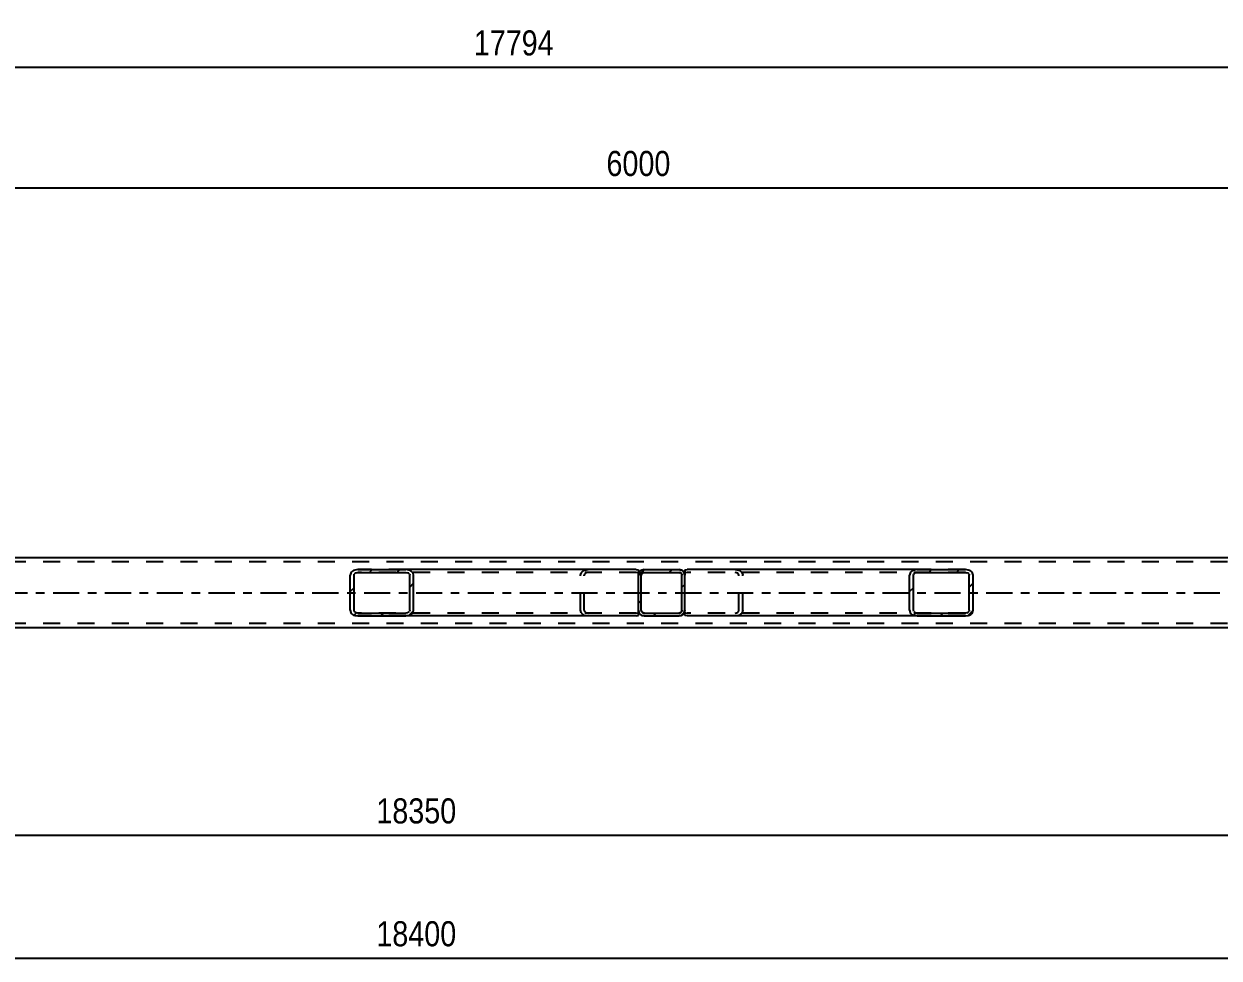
# Model space of a CAD drawing. Header units: millimetres. Extents: x 0 to 1189, y 0 to 841.
# Drawn here: x 444.6 to 581, y 333.8 to 440.4 of the extents above; entities that cross this region are included whole.
import ezdxf

# ---------------------------------------------------------------- set-up
doc = ezdxf.new("R2010")
doc.units = ezdxf.units.MM
doc.linetypes.add('DXK_LINE_DOT2', pattern=[3.9198, 1.9599, -1.9599])
doc.linetypes.add('DXK_LINE_DOT3', pattern=[5.9187, 2.979, -0.9799, 0.9799, -0.9799])
doc.styles.add('Arial Narrow', font='ARIALN.TTF', dxfattribs={"height": 0.2})

# ---------------------------------------------------------------- blocks, each defined once
blk = doc.blocks.new('Part-405118385-3814 - 3654')
at = {"linetype": 'Continuous'}
h = blk.add_hatch(dxfattribs=at)
h.set_pattern_fill('', scale=0.7, style=0, pattern_type=0)
h.set_pattern_definition([(45, (552.416, 372.8938), (-1.57154, 1.57154), [])])
h.paths.add_polyline_path([(552.08, 372.85), (552.42, 372.89), (552.7, 373.03), (552.89, 373.24), (552.96, 373.49), (552.96, 377.49), (552.89, 377.73), (552.7, 377.94), (552.42, 378.08), (552.08, 378.13), (546.59, 378.13), (546.25, 378.08), (545.97, 377.94), (545.78, 377.73), (545.71, 377.49), (545.71, 373.49), (545.78, 373.24), (545.97, 373.03), (546.25, 372.89), (546.59, 372.85)])
h.paths.add_polyline_path([(546.42, 373.19), (546.28, 373.26), (546.18, 373.36), (546.15, 373.49), (546.15, 377.49), (546.18, 377.61), (546.28, 377.71), (546.42, 377.78), (546.59, 377.81), (552.08, 377.81), (552.25, 377.78), (552.39, 377.71), (552.49, 377.61), (552.52, 377.49), (552.52, 373.49), (552.49, 373.36), (552.39, 373.26), (552.25, 373.19), (552.08, 373.17), (546.59, 373.17)])
at = {"color": 2, "linetype": 'Continuous'}
for p, q in [((520.04, 378.09), (520.3, 378.13)), ((520.04, 378.09), (520.04, 377.49)), ((546.59, 378.13), (520.3, 378.13)), ((546.59, 378.13), (546.25, 378.08)), ((546.59, 378.13), (552.08, 378.13)), ((552.42, 378.08), (552.08, 378.13)), ((545.78, 377.73), (545.71, 377.49)), ((545.71, 373.49), (545.71, 377.49)), ((546.15, 377.49), (546.18, 377.61)), ((546.15, 373.49), (546.15, 377.49)), ((546.42, 377.78), (546.59, 377.81)), ((546.59, 377.81), (552.08, 377.81)), ((552.08, 377.81), (552.25, 377.78)), ((552.49, 377.61), (552.52, 377.49)), ((552.52, 373.49), (552.52, 377.49)), ((552.96, 377.49), (552.89, 377.73)), ((552.96, 373.49), (552.96, 377.49)), ((520.04, 372.89), (520.04, 373.49)), ((520.04, 372.88), (520.04, 372.89)), ((520.3, 372.85), (520.04, 372.88)), ((546.59, 372.85), (520.3, 372.85)), ((545.71, 373.49), (545.78, 373.24)), ((546.18, 373.36), (546.15, 373.49)), ((546.25, 372.89), (546.59, 372.85)), ((546.59, 373.17), (546.42, 373.19)), ((546.59, 373.17), (552.08, 373.17)), ((546.59, 372.85), (552.08, 372.85)), ((552.25, 373.19), (552.08, 373.17)), ((552.08, 372.85), (552.42, 372.89)), ((552.52, 373.49), (552.49, 373.36)), ((552.89, 373.24), (552.96, 373.49))]:
    blk.add_line(p, q, dxfattribs=at)
at = {"color": 7, "linetype": 'DXK_LINE_DOT2'}
for p, q in [((520.04, 378.09), (520.04, 377.74)), ((525.79, 378.13), (526.12, 378.08)), ((552.08, 378.13), (546.59, 378.13)), ((520.13, 377.78), (520.04, 377.74)), ((520.04, 373.03), (520.04, 377.49)), ((520.3, 377.81), (520.13, 377.78)), ((552.08, 377.81), (520.3, 377.81)), ((525.95, 377.78), (525.79, 377.81)), ((526.23, 377.49), (526.19, 377.61)), ((526.23, 373.49), (526.23, 377.49)), ((526.6, 377.73), (526.67, 377.49)), ((526.67, 373.49), (526.67, 377.49)), ((520.04, 373.23), (520.13, 373.19)), ((520.13, 373.19), (520.3, 373.17)), ((552.08, 373.17), (520.3, 373.17)), ((525.79, 373.17), (525.95, 373.19)), ((526.12, 372.89), (525.79, 372.85)), ((526.19, 373.36), (526.23, 373.49)), ((526.67, 373.49), (526.6, 373.24)), ((552.08, 372.85), (546.59, 372.85))]:
    blk.add_line(p, q, dxfattribs=at)
for centre, radius, start, end in [((525.92, 377.3), 0.802, 32.4104, 75.4453), ((525.85, 377.39), 0.401, 32.4104, 75.4453), ((525.85, 373.58), 0.401, 284.5547, 327.5896), ((525.92, 373.67), 0.802, 284.5547, 327.5896)]:
    blk.add_arc(centre, radius, start, end, dxfattribs=at)
at = {"color": 2, "linetype": 'Continuous'}
for centre, radius, start, end in [((546.45, 377.3), 0.802, 104.5547, 147.5896), ((552.21, 377.3), 0.802, 32.4104, 75.4453), ((546.52, 377.39), 0.401, 104.5547, 147.5896), ((552.15, 377.39), 0.401, 32.4104, 75.4453), ((546.45, 373.67), 0.802, 212.4104, 255.4453), ((546.52, 373.58), 0.401, 212.4104, 255.4453), ((552.15, 373.58), 0.401, 284.5547, 327.5896), ((552.21, 373.67), 0.802, 284.5547, 327.5896)]:
    blk.add_arc(centre, radius, start, end, dxfattribs=at)
blk = doc.blocks.new('Part-405118385-3772 - 3654')
at = {"linetype": 'Continuous'}
h = blk.add_hatch(dxfattribs=at)
h.set_pattern_fill('', scale=0.7, style=0, pattern_type=0)
h.set_pattern_definition([(45, (519.6432, 372.8938), (-1.57154, 1.57154), [])])
h.paths.add_polyline_path([(519.4, 372.85), (519.64, 372.89), (519.85, 373.03), (519.99, 373.24), (520.04, 373.49), (520.04, 377.49), (519.99, 377.73), (519.85, 377.94), (519.64, 378.08), (519.4, 378.13), (515.4, 378.13), (515.15, 378.08), (514.95, 377.94), (514.81, 377.73), (514.76, 377.49), (514.76, 373.49), (514.81, 373.24), (514.95, 373.03), (515.15, 372.89), (515.4, 372.85)])
h.paths.add_polyline_path([(515.28, 373.19), (515.17, 373.26), (515.1, 373.36), (515.08, 373.49), (515.08, 377.49), (515.1, 377.61), (515.17, 377.71), (515.28, 377.78), (515.4, 377.81), (519.4, 377.81), (519.52, 377.78), (519.62, 377.71), (519.69, 377.61), (519.72, 377.49), (519.72, 373.49), (519.69, 373.36), (519.62, 373.26), (519.52, 373.19), (519.4, 373.17), (515.4, 373.17)])
at = {"color": 7, "linetype": 'DXK_LINE_DOT2'}
for p, q in [((515.15, 378.08), (515.4, 378.13)), ((515.4, 378.13), (519.4, 378.13)), ((519.4, 378.13), (519.64, 378.08)), ((514.76, 377.49), (514.81, 377.73)), ((514.76, 373.49), (514.76, 377.49)), ((515.1, 377.61), (515.08, 377.49)), ((515.08, 373.49), (515.08, 377.49)), ((515.4, 377.81), (515.28, 377.78)), ((515.4, 377.81), (519.4, 377.81)), ((519.52, 377.78), (519.4, 377.81)), ((519.72, 377.49), (519.69, 377.61)), ((519.72, 373.49), (519.72, 377.49)), ((519.99, 377.73), (520.04, 377.49)), ((520.04, 373.49), (520.04, 377.49)), ((514.81, 373.24), (514.76, 373.49)), ((515.08, 373.49), (515.1, 373.36)), ((515.4, 372.85), (515.15, 372.89)), ((515.28, 373.19), (515.4, 373.17)), ((515.4, 373.17), (519.4, 373.17)), ((515.4, 372.85), (519.4, 372.85)), ((519.4, 373.17), (519.52, 373.19)), ((519.64, 372.89), (519.4, 372.85)), ((519.69, 373.36), (519.72, 373.49)), ((520.04, 373.49), (519.99, 373.24))]:
    blk.add_line(p, q, dxfattribs=at)
at = {"color": 2, "linetype": 'Continuous'}
for p, q in [((515.4, 378.13), (515.15, 378.08)), ((515.4, 378.13), (519.4, 378.13)), ((519.64, 378.08), (519.4, 378.13)), ((514.81, 377.73), (514.76, 377.49)), ((514.76, 373.49), (514.76, 377.49)), ((515.08, 377.49), (515.1, 377.61)), ((515.08, 373.49), (515.08, 377.49)), ((515.28, 377.78), (515.4, 377.81)), ((515.4, 377.81), (519.4, 377.81)), ((519.4, 377.81), (519.52, 377.78)), ((519.69, 377.61), (519.72, 377.49)), ((519.72, 373.49), (519.72, 377.49)), ((520.04, 377.49), (519.99, 377.73)), ((520.04, 373.49), (520.04, 377.49)), ((514.76, 373.49), (514.81, 373.24)), ((515.1, 373.36), (515.08, 373.49)), ((515.15, 372.89), (515.4, 372.85)), ((515.4, 373.17), (515.28, 373.19)), ((515.4, 373.17), (519.4, 373.17)), ((515.4, 372.85), (519.4, 372.85)), ((519.52, 373.19), (519.4, 373.17)), ((519.4, 372.85), (519.64, 372.89)), ((519.72, 373.49), (519.69, 373.36)), ((519.99, 373.24), (520.04, 373.49))]:
    blk.add_line(p, q, dxfattribs=at)
at = {"color": 7, "linetype": 'DXK_LINE_DOT2'}
for centre, radius, start, end in [((515.4, 377.49), 0.64, 112.5, 157.5), ((519.4, 377.49), 0.64, 22.5, 67.5), ((515.4, 377.49), 0.32, 112.5, 157.5), ((519.4, 377.49), 0.32, 22.5, 67.5), ((515.4, 373.49), 0.64, 202.5, 247.5), ((515.4, 373.49), 0.32, 202.5, 247.5), ((519.4, 373.49), 0.32, 292.5, 337.5), ((519.4, 373.49), 0.64, 292.5, 337.5)]:
    blk.add_arc(centre, radius, start, end, dxfattribs=at)
at = {"color": 2, "linetype": 'Continuous'}
for centre, radius, start, end in [((515.4, 377.49), 0.64, 112.5, 157.5), ((519.4, 377.49), 0.64, 22.5, 67.5), ((515.4, 377.49), 0.32, 112.5, 157.5), ((519.4, 377.49), 0.32, 22.5, 67.5), ((515.4, 373.49), 0.64, 202.5, 247.5), ((515.4, 373.49), 0.32, 202.5, 247.5), ((519.4, 373.49), 0.32, 292.5, 337.5), ((519.4, 373.49), 0.64, 292.5, 337.5)]:
    blk.add_arc(centre, radius, start, end, dxfattribs=at)
blk = doc.blocks.new('Part-405118385-3779 - 3654')
at = {"color": 2, "linetype": 'Continuous'}
for p, q in [((851.6, 379.49), (127.2, 379.49)), ((635.4, 371.49), (399.4, 371.49))]:
    blk.add_line(p, q, dxfattribs=at)
at = {"color": 7, "linetype": 'DXK_LINE_DOT2'}
for p, q in [((856.4, 379.01), (122.4, 379.01)), ((856.4, 371.97), (122.4, 371.97))]:
    blk.add_line(p, q, dxfattribs=at)
at = {"color": 7, "linetype": 'DXK_LINE_DOT3'}
blk.add_line((122.4, 375.49), (856.4, 375.49), dxfattribs=at)
blk = doc.blocks.new('Part-405118385-3843 - 3654')
at = {"linetype": 'Continuous'}
h = blk.add_hatch(dxfattribs=at)
h.set_pattern_fill('', scale=0.7, style=0, pattern_type=0)
h.set_pattern_definition([(45, (488.544, 372.8938), (-1.57154, 1.57154), [])])
h.paths.add_polyline_path([(488.21, 372.85), (488.54, 372.89), (488.83, 373.03), (489.02, 373.24), (489.09, 373.49), (489.09, 377.49), (489.02, 377.73), (488.83, 377.94), (488.54, 378.08), (488.21, 378.13), (482.72, 378.13), (482.38, 378.08), (482.1, 377.94), (481.91, 377.73), (481.84, 377.49), (481.84, 373.49), (481.91, 373.24), (482.1, 373.03), (482.38, 372.89), (482.72, 372.85)])
h.paths.add_polyline_path([(482.55, 373.19), (482.41, 373.26), (482.31, 373.36), (482.28, 373.49), (482.28, 377.49), (482.31, 377.61), (482.41, 377.71), (482.55, 377.78), (482.72, 377.81), (488.21, 377.81), (488.38, 377.78), (488.52, 377.71), (488.61, 377.61), (488.65, 377.49), (488.65, 373.49), (488.61, 373.36), (488.52, 373.26), (488.38, 373.19), (488.21, 373.17), (482.72, 373.17)])
at = {"color": 2, "linetype": 'Continuous'}
for p, q in [((482.72, 378.13), (482.38, 378.08)), ((482.72, 378.13), (488.21, 378.13)), ((514.5, 378.13), (488.21, 378.13)), ((488.54, 378.08), (488.21, 378.13)), ((514.5, 378.13), (514.76, 378.09)), ((514.76, 378.09), (514.76, 378.08)), ((514.76, 378.08), (514.76, 377.94)), ((481.91, 377.73), (481.84, 377.49)), ((481.84, 373.49), (481.84, 377.49)), ((482.28, 377.49), (482.31, 377.61)), ((482.28, 373.49), (482.28, 377.49)), ((482.55, 377.78), (482.72, 377.81)), ((482.72, 377.81), (488.21, 377.81)), ((488.21, 377.81), (488.38, 377.78)), ((488.61, 377.61), (488.65, 377.49)), ((488.65, 373.49), (488.65, 377.49)), ((489.09, 377.49), (489.02, 377.73)), ((489.09, 373.49), (489.09, 377.49)), ((514.76, 377.94), (514.76, 377.49)), ((481.84, 373.49), (481.91, 373.24)), ((482.31, 373.36), (482.28, 373.49)), ((482.38, 372.89), (482.72, 372.85)), ((482.72, 373.17), (482.55, 373.19)), ((482.72, 373.17), (488.21, 373.17)), ((482.72, 372.85), (488.21, 372.85)), ((488.38, 373.19), (488.21, 373.17)), ((488.21, 372.85), (488.54, 372.89)), ((514.5, 372.85), (488.21, 372.85)), ((488.65, 373.49), (488.61, 373.36)), ((489.02, 373.24), (489.09, 373.49)), ((514.5, 372.85), (514.76, 372.88)), ((514.76, 372.88), (514.76, 373.49))]:
    blk.add_line(p, q, dxfattribs=at)
at = {"color": 7, "linetype": 'DXK_LINE_DOT2'}
for p, q in [((488.21, 378.13), (482.72, 378.13)), ((508.67, 378.08), (509.01, 378.13)), ((514.76, 378.09), (514.76, 378.09)), ((514.5, 377.81), (482.72, 377.81)), ((508.13, 377.49), (508.2, 377.73)), ((508.13, 373.49), (508.13, 377.49)), ((508.6, 377.61), (508.57, 377.49)), ((508.57, 373.49), (508.57, 377.49)), ((509.01, 377.81), (508.84, 377.78)), ((514.67, 377.78), (514.5, 377.81)), ((514.76, 377.74), (514.67, 377.78)), ((514.76, 377.94), (514.76, 377.74)), ((514.76, 373.49), (514.76, 377.73)), ((514.5, 373.17), (482.72, 373.17)), ((488.21, 372.85), (482.72, 372.85)), ((508.2, 373.24), (508.13, 373.49)), ((508.57, 373.49), (508.6, 373.36)), ((509.01, 372.85), (508.67, 372.89)), ((508.84, 373.19), (509.01, 373.17)), ((514.5, 373.17), (514.67, 373.19)), ((514.67, 373.19), (514.76, 373.23))]:
    blk.add_line(p, q, dxfattribs=at)
at = {"color": 2, "linetype": 'Continuous'}
for centre, radius, start, end in [((482.58, 377.3), 0.802, 104.5547, 147.5896), ((488.34, 377.3), 0.802, 32.4104, 75.4453), ((482.65, 377.39), 0.401, 104.5547, 147.5896), ((488.28, 377.39), 0.401, 32.4104, 75.4453), ((482.58, 373.67), 0.802, 212.4104, 255.4453), ((482.65, 373.58), 0.401, 212.4104, 255.4453), ((488.28, 373.58), 0.401, 284.5547, 327.5896), ((488.34, 373.67), 0.802, 284.5547, 327.5896)]:
    blk.add_arc(centre, radius, start, end, dxfattribs=at)
at = {"color": 7, "linetype": 'DXK_LINE_DOT2'}
for centre, radius, start, end in [((508.88, 377.3), 0.802, 104.5547, 147.5896), ((508.94, 377.39), 0.401, 104.5547, 147.5896), ((508.88, 373.67), 0.802, 212.4104, 255.4453), ((508.94, 373.58), 0.401, 212.4104, 255.4453)]:
    blk.add_arc(centre, radius, start, end, dxfattribs=at)
blk = doc.blocks.new('StraightDimension-405118385-3952 - 3654')
at = {"color": 7, "linetype": 'Continuous'}
blk.add_line((144.64, 435.46), (856.4, 435.46), dxfattribs=at)
at = {"color": 0}
blk.add_wipeout([(505.69, 436.21), (505.69, 440.41), (495.35, 440.41), (495.35, 436.21)], dxfattribs=at)
at = {"color": 3, "style": 'Arial Narrow'}
blk.add_text('17794', height=2.863, dxfattribs=at).set_placement((495.95, 436.81))
blk = doc.blocks.new('StraightDimension-405118385-3986 - 3654')
at = {"color": 7, "linetype": 'Continuous'}
blk.add_line((394.76, 421.7), (634.76, 421.7), dxfattribs=at)
at = {"color": 0}
blk.add_wipeout([(519.01, 422.45), (519.01, 426.65), (510.5, 426.65), (510.5, 422.45)], dxfattribs=at)
at = {"color": 3, "style": 'Arial Narrow'}
blk.add_text('6000', height=2.863, dxfattribs=at).set_placement((511.1, 423.05))
blk = doc.blocks.new('StraightDimension-405118385-4017 - 3654')
at = {"color": 7, "linetype": 'Continuous'}
blk.add_line((121.4, 333.79), (857.4, 333.79), dxfattribs=at)
at = {"color": 0}
blk.add_wipeout([(494.57, 334.54), (494.57, 338.74), (484.23, 338.74), (484.23, 334.54)], dxfattribs=at)
at = {"color": 3, "style": 'Arial Narrow'}
blk.add_text('18400', height=2.863, dxfattribs=at).set_placement((484.83, 335.14))
blk = doc.blocks.new('StraightDimension-405118385-4062 - 3654')
at = {"color": 7, "linetype": 'Continuous'}
blk.add_line((122.4, 347.81), (856.4, 347.81), dxfattribs=at)
at = {"color": 0}
blk.add_wipeout([(494.57, 348.56), (494.57, 352.76), (484.23, 352.76), (484.23, 348.56)], dxfattribs=at)
at = {"color": 3, "style": 'Arial Narrow'}
blk.add_text('18350', height=2.863, dxfattribs=at).set_placement((484.83, 349.16))

msp = doc.modelspace()

# ---------------------------------------------------------------- block references
for name in ['StraightDimension-405118385-3952 - 3654', 'Part-405118385-3779 - 3654', 'Part-405118385-3843 - 3654', 'Part-405118385-3772 - 3654', 'Part-405118385-3814 - 3654', 'StraightDimension-405118385-4017 - 3654']:
    msp.add_blockref(name, (0, 0))

# ---------------------------------------------------------------- next in the draw order: block references
for name in ['StraightDimension-405118385-3986 - 3654', 'StraightDimension-405118385-4062 - 3654']:
    msp.add_blockref(name, (0, 0))

doc.saveas('drawing.dxf')
